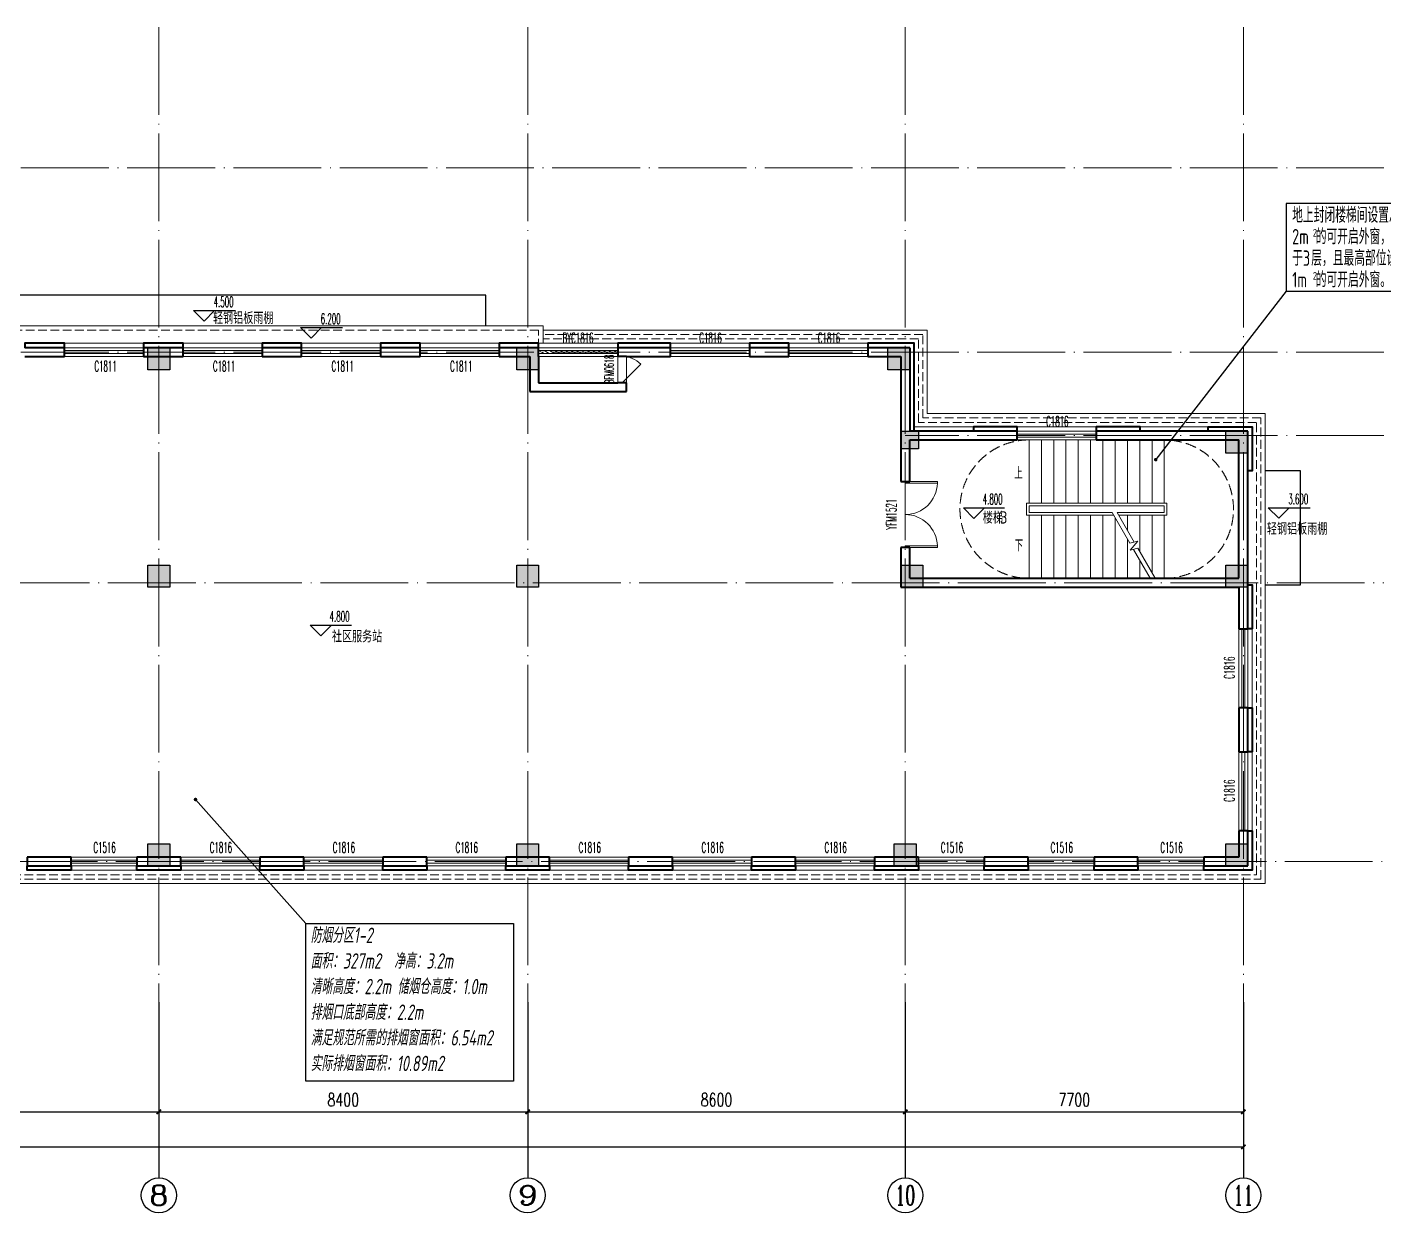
# Model space of a CAD drawing. Extents: x 1247970 to 1725648, y 860327 to 1277876.
# Drawn here: x 1337388 to 1368288, y 1052348 to 1079348 of the extents above; entities that cross this region are included whole.
import ezdxf
from ezdxf.enums import TextEntityAlignment as Align

# ---------------------------------------------------------------- set-up
doc = ezdxf.new("R2010")
doc.units = 0
doc.header["$LTSCALE"] = 1000
doc.header["$MEASUREMENT"] = 0
for name, pattern in [('__DASH', [0.35, 0.25, -0.1]), ('DASH', [0.35, 0.25, -0.1]), ('DOTE', [2.42, 2, -0.2, 0.02, -0.2])]:
    doc.linetypes.add(name, pattern=pattern)
doc.layers.get('0').update_dxf_attribs({"color": 254})
for name, color, linetype in [('AXIS', 254, 'Continuous'), ('AXIS_TEXT', 7, 'Continuous'), ('C-AXIS(轴号)', 254, 'Continuous'), ('C-AXIS-T(字)', 254, 'Continuous'), ('DIM_ELEV', 254, 'Continuous'), ('DIM_SYMB', 254, 'Continuous'), ('H-P-BZ', 3, 'Continuous'), ('H-排烟窗', 3, 'Continuous'), ('PUB_TEXT', 254, 'Continuous'), ('S-COLU-HATCH', 251, 'Continuous'), ('S-COLU-LINE1', 254, 'Continuous'), ('立面', 251, 'Continuous')]:
    doc.layers.add(name, color=color, linetype=linetype)
for name, color, linetype, lineweight in [('DOTE', 14, 'DOTE', 9), ('STAIR', 254, 'Continuous', 18), ('WALL', 254, 'Continuous', 40), ('WINDOW', 254, 'Continuous', 15), ('WINDOW_TEXT', 251, 'Continuous', 25), ('平面-看线', 251, 'Continuous', 15)]:
    doc.layers.add(name, color=color, linetype=linetype, lineweight=lineweight)
doc.styles.add('_TCH_AXIS', font='COMPLEX', dxfattribs={"bigfont": 'GBCBIG'})
doc.styles.add('_TCH_DIM', font='SIMPLEX.shx', dxfattribs={"width": 0.7, "bigfont": 'GBCBIG.shx'})
doc.styles.add('_TCH_DIM_T3', font='SIMPLEX.shx', dxfattribs={"width": 0.705882, "bigfont": 'GBCBIG.shx'})
doc.styles.add('_TCH_WINDOW', font='SIMPLEX.shx', dxfattribs={"width": 0.7, "height": 3.5, "bigfont": 'GBCBIG.shx'})
doc.styles.add('COMPLEX', font='COMPLEX')
doc.styles.add('HZTXT', font='tssdeng.shx', dxfattribs={"width": 0.7, "bigfont": 'hztxt.shx'})
doc.styles.get("Standard").update_dxf_attribs({"font": 'gbenor.shx', "bigfont": 'gbcbig.shx'})
doc.dimstyles.new('_TCH_ARCH&&100', dxfattribs={"dimtxt": 297.5, "dimasz": 100, "dimexe": 250, "dimexo": 300, "dimgap": 126.25, "dimtad": 1, "dimdec": 0, "dimzin": 0, "dimdsep": 46, "dimtxsty": '_TCH_DIM_T3', "dimblk": 'ARCHTICK', "dimcen": 0.09, "dimclrt": 256, "dimazin": 2, "dimtfac": 1, "dimtdec": 0, "dimtix": 1, "dimtmove": 2, "dimatfit": 3, "dimfxl": 0, "dimtolj": 1, "dimtzin": 0, "dimarcsym": 0})

# ---------------------------------------------------------------- blocks, each defined once
blk = doc.blocks.new('rewerwer')
at = {"layer": 'S-COLU-HATCH'}
h = blk.add_hatch(color=256, dxfattribs=at)
h.dxf.hatch_style = 1
h.paths.add_polyline_path([(1340138, 1149256), (1340638, 1149256), (1340638, 1148756), (1340138, 1148756)])
h = blk.add_hatch(color=256, dxfattribs=at)
h.dxf.hatch_style = 1
h.paths.add_polyline_path([(1348538, 1149256), (1349038, 1149256), (1349038, 1148756), (1348538, 1148756)])
h = blk.add_hatch(color=256, dxfattribs=at)
h.dxf.hatch_style = 1
h.paths.add_polyline_path([(1356988, 1149256), (1357488, 1149256), (1357488, 1148756), (1356988, 1148756)])
h = blk.add_hatch(color=256, dxfattribs=at)
h.dxf.hatch_style = 1
h.paths.add_polyline_path([(1357288, 1147356), (1357688, 1147356), (1357688, 1146956), (1357288, 1146956)])
h = blk.add_hatch(color=256, dxfattribs=at)
h.dxf.hatch_style = 1
h.paths.add_polyline_path([(1364688, 1147356), (1365188, 1147356), (1365188, 1146856), (1364688, 1146856)])
h = blk.add_hatch(color=256, dxfattribs=at)
h.dxf.hatch_style = 1
h.paths.add_polyline_path([(1340138, 1144306), (1340638, 1144306), (1340638, 1143806), (1340138, 1143806)])
h = blk.add_hatch(color=256, dxfattribs=at)
h.dxf.hatch_style = 1
h.paths.add_polyline_path([(1348538, 1144306), (1349038, 1144306), (1349038, 1143806), (1348538, 1143806)])
h = blk.add_hatch(color=256, dxfattribs=at)
h.dxf.hatch_style = 1
h.paths.add_polyline_path([(1357288, 1144306), (1357788, 1144306), (1357788, 1143806), (1357288, 1143806)])
h = blk.add_hatch(color=256, dxfattribs=at)
h.dxf.hatch_style = 1
h.paths.add_polyline_path([(1364688, 1144306), (1365188, 1144306), (1365188, 1143806), (1364688, 1143806)])
h = blk.add_hatch(color=256, dxfattribs=at)
h.dxf.hatch_style = 1
h.paths.add_polyline_path([(1340138, 1137956), (1340638, 1137956), (1340638, 1137456), (1340138, 1137456)])
h = blk.add_hatch(color=256, dxfattribs=at)
h.dxf.hatch_style = 1
h.paths.add_polyline_path([(1348538, 1137956), (1349038, 1137956), (1349038, 1137456), (1348538, 1137456)])
h = blk.add_hatch(color=256, dxfattribs=at)
h.dxf.hatch_style = 1
h.paths.add_polyline_path([(1357138, 1137956), (1357638, 1137956), (1357638, 1137456), (1357138, 1137456)])
h = blk.add_hatch(color=256, dxfattribs=at)
h.dxf.hatch_style = 1
h.paths.add_polyline_path([(1364688, 1137956), (1365188, 1137956), (1365188, 1137456), (1364688, 1137456)])
at = {"layer": 'S-COLU-LINE1'}
for points in [[(1340138, 1149256), (1340638, 1149256), (1340638, 1148756), (1340138, 1148756)], [(1348538, 1149256), (1349038, 1149256), (1349038, 1148756), (1348538, 1148756)], [(1356988, 1149256), (1357488, 1149256), (1357488, 1148756), (1356988, 1148756)], [(1357288, 1147356), (1357688, 1147356), (1357688, 1146956), (1357288, 1146956)], [(1364688, 1147356), (1365188, 1147356), (1365188, 1146856), (1364688, 1146856)], [(1340138, 1144306), (1340638, 1144306), (1340638, 1143806), (1340138, 1143806)], [(1348538, 1144306), (1349038, 1144306), (1349038, 1143806), (1348538, 1143806)], [(1357288, 1144306), (1357788, 1144306), (1357788, 1143806), (1357288, 1143806)], [(1364688, 1144306), (1365188, 1144306), (1365188, 1143806), (1364688, 1143806)], [(1340138, 1137956), (1340638, 1137956), (1340638, 1137456), (1340138, 1137456)], [(1348538, 1137956), (1349038, 1137956), (1349038, 1137456), (1348538, 1137456)], [(1357138, 1137956), (1357638, 1137956), (1357638, 1137456), (1357138, 1137456)], [(1364688, 1137956), (1365188, 1137956), (1365188, 1137456), (1364688, 1137456)]]:
    blk.add_lwpolyline(points, close=True, dxfattribs=at)
blk = doc.blocks.new('_ArchTick')
at = {"color": 0, "linetype": 'ByBlock', "const_width": 0.4}
blk.add_lwpolyline([(-0.5, -0.5), (0.5, 0.5)], dxfattribs=at)
blk = doc.blocks.new('*D91')
at = {"layer": 'AXIS', "color": 0, "lineweight": -2, "transparency": 16777216}
for p, q in [((1293188, 1056848), (1293188, 1053598)), ((1365088, 1056848), (1365088, 1053598)), ((1293188, 1053848), (1365088, 1053848))]:
    blk.add_line(p, q, dxfattribs=at)
at = {"layer": 'Defpoints', "color": 0, "transparency": 16777216}
for p in [(1293188, 1057148), (1365088, 1057148), (1365088, 1053848)]:
    blk.add_point(p, dxfattribs=at)
at = {"layer": 'AXIS', "color": 0, "lineweight": -2, "transparency": 16777216, "xscale": 100, "yscale": 100, "zscale": 100, "rotation": 180}
blk.add_blockref('_ArchTick', (1293188, 1053848), dxfattribs=at)
at = {"layer": 'AXIS', "color": 0, "lineweight": -2, "transparency": 16777216, "xscale": 100, "yscale": 100, "zscale": 100}
blk.add_blockref('_ArchTick', (1365088, 1053848), dxfattribs=at)
at = {"layer": 'AXIS', "transparency": 16777216, "insert": (1329138, 1054123), "char_height": 297.5, "attachment_point": 5, "style": '_TCH_DIM_T3'}
blk.add_mtext('\\A1;71900', dxfattribs=at)
blk = doc.blocks.new('*D100')
at = {"layer": 'AXIS', "color": 0, "lineweight": -2, "transparency": 16777216}
for p, q in [((1332588, 1056848), (1332588, 1054398)), ((1340388, 1056848), (1340388, 1054398)), ((1332588, 1054648), (1340388, 1054648))]:
    blk.add_line(p, q, dxfattribs=at)
at = {"layer": 'Defpoints', "color": 0, "transparency": 16777216}
for p in [(1332588, 1057148), (1340388, 1057148), (1340388, 1054648)]:
    blk.add_point(p, dxfattribs=at)
at = {"layer": 'AXIS', "color": 0, "lineweight": -2, "transparency": 16777216, "xscale": 100, "yscale": 100, "zscale": 100, "rotation": 180}
blk.add_blockref('_ArchTick', (1332588, 1054648), dxfattribs=at)
at = {"layer": 'AXIS', "color": 0, "lineweight": -2, "transparency": 16777216, "xscale": 100, "yscale": 100, "zscale": 100}
blk.add_blockref('_ArchTick', (1340388, 1054648), dxfattribs=at)
at = {"layer": 'AXIS', "transparency": 16777216, "insert": (1336488, 1054923), "char_height": 297.5, "attachment_point": 5, "style": '_TCH_DIM_T3'}
blk.add_mtext('\\A1;7800', dxfattribs=at)
blk = doc.blocks.new('*D101')
at = {"layer": 'AXIS', "color": 0, "lineweight": -2, "transparency": 16777216}
for p, q in [((1340388, 1056848), (1340388, 1054398)), ((1348788, 1056848), (1348788, 1054398)), ((1340388, 1054648), (1348788, 1054648))]:
    blk.add_line(p, q, dxfattribs=at)
at = {"layer": 'Defpoints', "color": 0, "transparency": 16777216}
for p in [(1340388, 1057148), (1348788, 1057148), (1348788, 1054648)]:
    blk.add_point(p, dxfattribs=at)
at = {"layer": 'AXIS', "color": 0, "lineweight": -2, "transparency": 16777216, "xscale": 100, "yscale": 100, "zscale": 100, "rotation": 180}
blk.add_blockref('_ArchTick', (1340388, 1054648), dxfattribs=at)
at = {"layer": 'AXIS', "color": 0, "lineweight": -2, "transparency": 16777216, "xscale": 100, "yscale": 100, "zscale": 100}
blk.add_blockref('_ArchTick', (1348788, 1054648), dxfattribs=at)
at = {"layer": 'AXIS', "transparency": 16777216, "insert": (1344588, 1054923), "char_height": 297.5, "attachment_point": 5, "style": '_TCH_DIM_T3'}
blk.add_mtext('\\A1;8400', dxfattribs=at)
blk = doc.blocks.new('*D102')
at = {"layer": 'AXIS', "color": 0, "lineweight": -2, "transparency": 16777216}
for p, q in [((1348788, 1056848), (1348788, 1054398)), ((1357388, 1056848), (1357388, 1054398)), ((1348788, 1054648), (1357388, 1054648))]:
    blk.add_line(p, q, dxfattribs=at)
at = {"layer": 'Defpoints', "color": 0, "transparency": 16777216}
for p in [(1348788, 1057148), (1357388, 1057148), (1357388, 1054648)]:
    blk.add_point(p, dxfattribs=at)
at = {"layer": 'AXIS', "color": 0, "lineweight": -2, "transparency": 16777216, "xscale": 100, "yscale": 100, "zscale": 100, "rotation": 180}
blk.add_blockref('_ArchTick', (1348788, 1054648), dxfattribs=at)
at = {"layer": 'AXIS', "color": 0, "lineweight": -2, "transparency": 16777216, "xscale": 100, "yscale": 100, "zscale": 100}
blk.add_blockref('_ArchTick', (1357388, 1054648), dxfattribs=at)
at = {"layer": 'AXIS', "transparency": 16777216, "insert": (1353088, 1054923), "char_height": 297.5, "attachment_point": 5, "style": '_TCH_DIM_T3'}
blk.add_mtext('\\A1;8600', dxfattribs=at)
blk = doc.blocks.new('*D103')
at = {"layer": 'AXIS', "color": 0, "lineweight": -2, "transparency": 16777216}
for p, q in [((1357388, 1056848), (1357388, 1054398)), ((1365088, 1056848), (1365088, 1054398)), ((1357388, 1054648), (1365088, 1054648))]:
    blk.add_line(p, q, dxfattribs=at)
at = {"layer": 'Defpoints', "color": 0, "transparency": 16777216}
for p in [(1357388, 1057148), (1365088, 1057148), (1365088, 1054648)]:
    blk.add_point(p, dxfattribs=at)
at = {"layer": 'AXIS', "color": 0, "lineweight": -2, "transparency": 16777216, "xscale": 100, "yscale": 100, "zscale": 100, "rotation": 180}
blk.add_blockref('_ArchTick', (1357388, 1054648), dxfattribs=at)
at = {"layer": 'AXIS', "color": 0, "lineweight": -2, "transparency": 16777216, "xscale": 100, "yscale": 100, "zscale": 100}
blk.add_blockref('_ArchTick', (1365088, 1054648), dxfattribs=at)
at = {"layer": 'AXIS', "transparency": 16777216, "insert": (1361238, 1054923), "char_height": 297.5, "attachment_point": 5, "style": '_TCH_DIM_T3'}
blk.add_mtext('\\A1;7700', dxfattribs=at)
blk = doc.blocks.new('*D116')
at = {"layer": 'AXIS', "color": 0, "lineweight": -2, "transparency": 16777216}
for p, q in [((1293188, 1079648), (1293188, 1082898)), ((1365088, 1079648), (1365088, 1082898)), ((1293188, 1082648), (1365088, 1082648))]:
    blk.add_line(p, q, dxfattribs=at)
at = {"layer": 'Defpoints', "color": 0, "transparency": 16777216}
for p in [(1365088, 1082648), (1293188, 1079348), (1365088, 1079348)]:
    blk.add_point(p, dxfattribs=at)
at = {"layer": 'AXIS', "color": 0, "lineweight": -2, "transparency": 16777216, "xscale": 100, "yscale": 100, "zscale": 100, "rotation": 180}
blk.add_blockref('_ArchTick', (1293188, 1082648), dxfattribs=at)
at = {"layer": 'AXIS', "color": 0, "lineweight": -2, "transparency": 16777216, "xscale": 100, "yscale": 100, "zscale": 100}
blk.add_blockref('_ArchTick', (1365088, 1082648), dxfattribs=at)
at = {"layer": 'AXIS', "transparency": 16777216, "insert": (1329138, 1082923), "char_height": 297.5, "attachment_point": 5, "style": '_TCH_DIM_T3'}
blk.add_mtext('\\A1;71900', dxfattribs=at)
blk = doc.blocks.new('$DorLib2D$00000114')
at = {"color": 0}
blk.add_line((0.5, 0), (-0.207, 0.707), dxfattribs=at)
blk.add_arc((0.5, 0), 1, 135, 180, dxfattribs=at)
blk = doc.blocks.new('$WINLIB2D$00000001')
at = {"color": 0}
for points in [[(-0.5, 0.5), (-0.5, -0.5)], [(-0.5, 0.5), (0.5, 0.5)], [(0.5, -0.5), (0.5, 0.5)], [(0.5, 0.167), (-0.5, 0.167)], [(0.5, -0.167), (-0.5, -0.167)], [(-0.5, -0.5), (0.5, -0.5)]]:
    blk.add_lwpolyline(points, dxfattribs=at)
blk = doc.blocks.new('$DorLib2D$00000002')
for p, q in [((-0.5, 0), (-0.5, 0.4875)), ((-0.475, 0.4875), (-0.5, 0.4875)), ((-0.475, 0), (-0.475, 0.4875)), ((0.475, 0), (0.475, 0.4875)), ((0.475, 0.4875), (0.5, 0.4875)), ((0.5, 0), (0.5, 0.4875)), ((-0.5, 0), (-0.475, 0)), ((0.5, 0), (0.475, 0))]:
    blk.add_line(p, q)
at = {"lineweight": 13}
for centre, start, end in [((-0.4875, 0), 0, 88.53072), ((0.4875, 0), 91.46928, 180)]:
    blk.add_arc(centre, 0.4875, start, end, dxfattribs=at)
blk = doc.blocks.new('$WINLIB2D$00000039')
at = {"color": 0}
for points in [[(-0.5, 0.5), (-0.5, -0.5)], [(0.5, 0.5), (-0.5, 0.5)], [(0.5, -0.5), (0.5, 0.5)], [(-0.5, 0.167), (0.5, 0.167)], [(-0.452, -0.167), (-0.5, 0.084)], [(-0.384, -0.167), (-0.448, 0.167)], [(-0.316, -0.167), (-0.38, 0.167)], [(-0.248, -0.167), (-0.312, 0.167)], [(-0.18, -0.167), (-0.244, 0.167)], [(-0.112, -0.167), (-0.176, 0.167)], [(-0.044, -0.167), (-0.108, 0.167)], [(0.024, -0.167), (-0.04, 0.167)], [(0.092, -0.167), (0.028, 0.167)], [(0.16, -0.167), (0.096, 0.167)], [(0.228, -0.167), (0.164, 0.167)], [(0.296, -0.167), (0.232, 0.167)], [(0.364, -0.167), (0.3, 0.167)], [(0.432, -0.167), (0.368, 0.167)], [(0.5, -0.167), (0.436, 0.167)], [(-0.5, -0.167), (0.5, -0.167)], [(0.5, -0.5), (-0.5, -0.5)]]:
    blk.add_lwpolyline(points, dxfattribs=at)
blk = doc.blocks.new('_AXISO')
blk.add_circle((0, 0), 0.5)
at = {"layer": 'AXIS_TEXT', "style": 'COMPLEX', "width": 1.041667}
blk.add_attdef('A', text='', height=0.56, dxfattribs=at).set_placement((-0.25, -0.28), (0.25, -0.28), align=Align.FIT)

msp = doc.modelspace()

# ---------------------------------------------------------------- linework, layer by layer
at = {"layer": 'C-AXIS(轴号)'}
for p, q in [((1340387.7, 1057147.8), (1340387.7, 1053147.8)), ((1348787.7, 1057147.8), (1348787.7, 1053147.8)), ((1357387.7, 1057147.8), (1357387.7, 1053147.8)), ((1365087.7, 1057147.8), (1365087.7, 1053147.8))]:
    msp.add_line(p, q, dxfattribs=at)
at = {"layer": 'DIM_ELEV'}
for p, q in [((1341416.5, 1072653.8), (1341176.5, 1072893.8)), ((1341176.5, 1072893.8), (1342130.7, 1072893.8)), ((1341416.5, 1072653.8), (1341656.5, 1072893.8)), ((1343854.5, 1072265.4), (1343614.5, 1072505.4)), ((1343614.5, 1072505.4), (1344568.7, 1072505.4)), ((1343854.5, 1072265.4), (1344094.5, 1072505.4)), ((1358950.7, 1068160.6), (1358710.7, 1068400.6)), ((1358710.7, 1068400.6), (1359646, 1068400.6)), ((1358950.7, 1068160.6), (1359190.7, 1068400.6)), ((1365892.4, 1068164), (1365652.4, 1068404)), ((1365652.4, 1068404), (1366606.6, 1068404)), ((1365892.4, 1068164), (1366132.4, 1068404)), ((1344077.1, 1065490), (1343837.1, 1065730)), ((1343837.1, 1065730), (1344772.4, 1065730)), ((1344077.1, 1065490), (1344317.1, 1065730))]:
    msp.add_line(p, q, dxfattribs=at)
at = {"layer": 'DIM_SYMB'}
for points in [[(1360067.7, 1069197.8, 0, 0, 0), (1364137.7, 1069197.8, 0, 0, 0), (1364137.7, 1067547.8, 0, 0, 0), (1362967.7, 1067547.8, 64, 0, 0), (1362727.7, 1067547.8, 0, 0, 0)], [(1360067.7, 1067547.8, 0, 0, 0), (1362207.7, 1067547.8, 64, 0, 0), (1362447.7, 1067547.8, 0, 0, 0)]]:
    msp.add_lwpolyline(points, format="xyseb", dxfattribs=at)
at = {"layer": 'DOTE'}
for p, q in [((1340387.7, 1079347.8), (1340387.7, 1057147.8)), ((1348787.7, 1079347.8), (1348787.7, 1057147.8)), ((1357387.7, 1079347.8), (1357387.7, 1057147.8)), ((1365087.7, 1079347.8), (1365087.7, 1057147.8)), ((1368287.7, 1076147.8), (1291011.4, 1076147.8)), ((1368287.7, 1071947.8), (1327187.7, 1071947.8)), ((1368287.7, 1070047.8), (1357387.7, 1070047.8)), ((1310187.7, 1066697.8), (1368287.7, 1066697.8)), ((1291011.4, 1060347.8), (1368287.7, 1060347.8))]:
    msp.add_line(p, q, dxfattribs=at)
at = {"layer": 'H-P-BZ', "lineweight": -2}
msp.add_lwpolyline([(1366059.3, 1073332.7), (1370059.3, 1073332.7), (1370059.3, 1075332.7), (1366059.3, 1075332.7)], close=True, dxfattribs=at)
at = {"layer": 'H-P-BZ'}
msp.add_lwpolyline([(1366059.3, 1073332.7), (1363091.7, 1069499.2)], dxfattribs=at)
at = {"layer": 'H-P-BZ', "const_width": 40}
msp.add_lwpolyline([(1363104, 1069515, 1), (1363079.5, 1069483.4, 1)], format="xyb", close=True, dxfattribs=at)
at = {"layer": 'H-排烟窗', "const_width": 40}
msp.add_lwpolyline([(1341236.2, 1061745.8, 1), (1341209.6, 1061775.7, 1)], format="xyb", close=True, dxfattribs=at)
at = {"layer": 'H-排烟窗'}
msp.add_lwpolyline([(1343732, 1058933.5), (1341222.9, 1061760.7)], dxfattribs=at)
msp.add_lwpolyline([(1343732, 1058933.5), (1348463.3, 1058933.5), (1348463.3, 1055349.1), (1343732, 1055349.1)], close=True, dxfattribs=at)
at = {"layer": 'STAIR'}
for p, q in [((1360207.7, 1069947.8), (1363287.7, 1069947.8)), ((1360207.7, 1069947.8), (1360207.7, 1068507.8)), ((1360487.7, 1069947.8), (1360487.7, 1068507.8)), ((1360767.7, 1069947.8), (1360767.7, 1068507.8)), ((1361047.7, 1069947.8), (1361047.7, 1068507.8)), ((1361327.7, 1069947.8), (1361327.7, 1068507.8)), ((1361607.7, 1069947.8), (1361607.7, 1068507.8)), ((1361887.7, 1069947.8), (1361887.7, 1068507.8)), ((1362167.7, 1069947.8), (1362167.7, 1068507.8)), ((1362447.7, 1069947.8), (1362447.7, 1068507.8)), ((1362727.7, 1069947.8), (1362727.7, 1068507.8)), ((1363007.7, 1069947.8), (1363007.7, 1068507.8)), ((1363287.7, 1069947.8), (1363287.7, 1068507.8)), ((1364987.7, 1069947.8), (1363287.7, 1069947.8)), ((1363287.7, 1069947.8), (1363287.7, 1068507.8)), ((1364987.7, 1066797.8), (1364987.7, 1069947.8)), ((1360147.7, 1068237.8), (1360147.7, 1068507.8)), ((1360147.7, 1068507.8), (1363347.7, 1068507.8)), ((1362131.6, 1068237.8), (1360147.7, 1068237.8)), ((1360207.7, 1068447.8), (1363287.7, 1068447.8)), ((1360207.7, 1068297.8), (1360207.7, 1068447.8)), ((1360207.7, 1068447.8), (1363287.7, 1068447.8)), ((1360207.7, 1068447.8), (1360207.7, 1068297.8)), ((1362096.9, 1068297.8), (1360207.7, 1068297.8)), ((1362096.9, 1068297.8), (1360207.7, 1068297.8)), ((1360207.7, 1066797.8), (1360207.7, 1068237.8)), ((1360487.7, 1066797.8), (1360487.7, 1068237.8)), ((1360767.7, 1066797.8), (1360767.7, 1068237.8)), ((1361047.7, 1066797.8), (1361047.7, 1068237.8)), ((1361327.7, 1066797.8), (1361327.7, 1068237.8)), ((1361607.7, 1066797.8), (1361607.7, 1068237.8)), ((1361887.7, 1066797.8), (1361887.7, 1068237.8)), ((1362502.8, 1067594.9), (1362096.9, 1068297.8)), ((1363287.7, 1068297.8), (1362212.4, 1068297.8)), ((1362602.8, 1067621.7), (1362212.4, 1068297.8)), ((1363287.7, 1068297.8), (1362212.4, 1068297.8)), ((1363347.7, 1068237.8), (1362247.1, 1068237.8)), ((1362447.7, 1067890.3), (1362447.7, 1068237.8)), ((1362727.7, 1067405.3), (1362727.7, 1068237.8)), ((1363007.7, 1066920.3), (1363007.7, 1068237.8)), ((1363287.7, 1068447.8), (1363287.7, 1068297.8)), ((1363287.7, 1068447.8), (1363287.7, 1068297.8)), ((1363287.7, 1066797.8), (1363287.7, 1068237.8)), ((1363287.7, 1068237.8), (1363287.7, 1066797.8)), ((1363347.7, 1068507.8), (1363347.7, 1068237.8)), ((1362167.7, 1066797.8), (1362167.7, 1068175.2)), ((1362447.7, 1066797.8), (1362447.7, 1067690.3)), ((1362683.2, 1067643.2), (1362502.8, 1067594.9)), ((1362510.3, 1067437.2), (1362683.2, 1067643.2)), ((1362682.6, 1067483.4), (1362510.3, 1067437.2)), ((1362963, 1066797.8), (1362582.6, 1067456.6)), ((1363078.4, 1066797.8), (1362682.6, 1067483.4)), ((1362727.7, 1066797.8), (1362727.7, 1067205.3)), ((1362963, 1066797.8), (1360207.7, 1066797.8)), ((1363287.7, 1066797.8), (1363078.4, 1066797.8)), ((1363287.7, 1066797.8), (1364987.7, 1066797.8))]:
    msp.add_line(p, q, dxfattribs=at)
at = {"layer": 'STAIR', "color": 8, "linetype": '__DASH'}
for centre, start, end in [((1360207.7, 1068372.8), 90, 270), ((1363287.7, 1068372.8), 270, 90)]:
    msp.add_arc(centre, 1575, start, end, dxfattribs=at)
at = {"layer": 'WALL'}
for p, q in [((1338237.7, 1072047.8), (1337337.7, 1072047.8)), ((1338237.7, 1071847.8), (1338237.7, 1072047.8)), ((1340937.7, 1072047.8), (1340037.7, 1072047.8)), ((1340037.7, 1072047.8), (1340037.7, 1071847.8)), ((1340937.7, 1071847.8), (1340937.7, 1072047.8)), ((1343637.7, 1072047.8), (1342737.7, 1072047.8)), ((1342737.7, 1072047.8), (1342737.7, 1071847.8)), ((1343637.7, 1071847.8), (1343637.7, 1072047.8)), ((1346337.7, 1072047.8), (1345437.7, 1072047.8)), ((1345437.7, 1072047.8), (1345437.7, 1071847.8)), ((1346337.7, 1071847.8), (1346337.7, 1072047.8)), ((1348937.7, 1072047.8), (1348137.7, 1072047.8)), ((1348137.7, 1072047.8), (1348137.7, 1071847.8)), ((1349037.7, 1072047.8), (1348937.7, 1072047.8)), ((1349037.7, 1071847.8), (1349037.7, 1072047.8)), ((1350937.7, 1072047.8), (1350837.7, 1072047.8)), ((1350837.7, 1072047.8), (1350837.7, 1071847.8)), ((1352037.7, 1072047.8), (1350937.7, 1072047.8)), ((1352037.7, 1071847.8), (1352037.7, 1072047.8)), ((1354737.7, 1072047.8), (1353837.7, 1072047.8)), ((1353837.7, 1072047.8), (1353837.7, 1071847.8)), ((1354737.7, 1071847.8), (1354737.7, 1072047.8)), ((1357487.7, 1072047.8), (1356537.7, 1072047.8)), ((1356537.7, 1072047.8), (1356537.7, 1071847.8)), ((1357487.7, 1072047.8), (1357487.7, 1070147.8)), ((1337337.7, 1071847.8), (1338237.7, 1071847.8)), ((1340037.7, 1071847.8), (1340937.7, 1071847.8)), ((1342737.7, 1071847.8), (1343637.7, 1071847.8)), ((1345437.7, 1071847.8), (1346337.7, 1071847.8)), ((1348137.7, 1071847.8), (1348837.7, 1071847.8)), ((1348837.7, 1071847.8), (1348837.7, 1071047.8)), ((1349037.7, 1071847.8), (1349037.7, 1071247.8)), ((1351037.7, 1071847.8), (1350837.7, 1071847.8)), ((1351037.7, 1071847.8), (1352037.7, 1071847.8)), ((1353837.7, 1071847.8), (1354737.7, 1071847.8)), ((1356537.7, 1071847.8), (1357287.7, 1071847.8)), ((1357287.7, 1071847.8), (1357287.7, 1070047.8)), ((1348837.7, 1071047.8), (1351037.7, 1071047.8)), ((1349037.7, 1071247.8), (1350837.7, 1071247.8)), ((1351037.7, 1071247.8), (1350837.7, 1071247.8)), ((1351037.7, 1071047.8), (1351037.7, 1071247.8)), ((1359937.7, 1070147.8), (1357487.7, 1070147.8)), ((1359937.7, 1069947.8), (1359937.7, 1070147.8)), ((1365187.7, 1070147.8), (1361737.7, 1070147.8)), ((1361737.7, 1070147.8), (1361737.7, 1069947.8)), ((1365187.7, 1066697.8), (1365187.7, 1070147.8)), ((1357287.7, 1070047.8), (1357287.7, 1068997.8)), ((1357487.7, 1069947.8), (1359937.7, 1069947.8)), ((1357487.7, 1068997.8), (1357487.7, 1069947.8)), ((1361737.7, 1069947.8), (1364987.7, 1069947.8)), ((1364987.7, 1066797.8), (1364987.7, 1069947.8)), ((1357287.7, 1068997.8), (1357487.7, 1068997.8)), ((1357487.7, 1067497.8), (1357287.7, 1067497.8)), ((1357287.7, 1067497.8), (1357287.7, 1066597.8)), ((1357487.7, 1066797.8), (1357487.7, 1067497.8)), ((1357487.7, 1066797.8), (1364987.7, 1066797.8)), ((1365187.7, 1065647.8), (1365187.7, 1066697.8)), ((1357287.7, 1066597.8), (1364987.7, 1066597.8)), ((1364987.7, 1066597.8), (1364987.7, 1065647.8)), ((1364987.7, 1065647.8), (1365187.7, 1065647.8)), ((1365187.7, 1063847.8), (1364987.7, 1063847.8)), ((1364987.7, 1063847.8), (1364987.7, 1062847.8)), ((1365187.7, 1062847.8), (1365187.7, 1063847.8)), ((1364987.7, 1062847.8), (1365187.7, 1062847.8)), ((1365187.7, 1061047.8), (1364987.7, 1061047.8)), ((1364987.7, 1061047.8), (1364987.7, 1060447.8)), ((1365187.7, 1060247.8), (1365187.7, 1061047.8)), ((1338387.7, 1060447.8), (1337387.7, 1060447.8)), ((1337387.7, 1060447.8), (1337387.7, 1060247.8)), ((1337387.7, 1060247.8), (1338387.7, 1060247.8)), ((1338387.7, 1060247.8), (1338387.7, 1060447.8)), ((1340887.7, 1060447.8), (1339887.7, 1060447.8)), ((1339887.7, 1060447.8), (1339887.7, 1060247.8)), ((1339887.7, 1060247.8), (1340887.7, 1060247.8)), ((1340887.7, 1060247.8), (1340887.7, 1060447.8)), ((1343687.7, 1060447.8), (1342687.7, 1060447.8)), ((1342687.7, 1060447.8), (1342687.7, 1060247.8)), ((1342687.7, 1060247.8), (1343687.7, 1060247.8)), ((1343687.7, 1060247.8), (1343687.7, 1060447.8)), ((1346487.7, 1060447.8), (1345487.7, 1060447.8)), ((1345487.7, 1060447.8), (1345487.7, 1060247.8)), ((1345487.7, 1060247.8), (1346487.7, 1060247.8)), ((1346487.7, 1060247.8), (1346487.7, 1060447.8)), ((1349287.7, 1060447.8), (1348287.7, 1060447.8)), ((1348287.7, 1060447.8), (1348287.7, 1060247.8)), ((1348287.7, 1060247.8), (1349287.7, 1060247.8)), ((1349287.7, 1060247.8), (1349287.7, 1060447.8)), ((1352087.7, 1060447.8), (1351087.7, 1060447.8)), ((1351087.7, 1060447.8), (1351087.7, 1060247.8)), ((1351087.7, 1060247.8), (1352087.7, 1060247.8)), ((1352087.7, 1060247.8), (1352087.7, 1060447.8)), ((1354887.7, 1060447.8), (1353887.7, 1060447.8)), ((1353887.7, 1060447.8), (1353887.7, 1060247.8)), ((1353887.7, 1060247.8), (1354887.7, 1060247.8)), ((1354887.7, 1060247.8), (1354887.7, 1060447.8)), ((1357687.7, 1060447.8), (1356687.7, 1060447.8)), ((1356687.7, 1060447.8), (1356687.7, 1060247.8)), ((1356687.7, 1060247.8), (1357687.7, 1060247.8)), ((1357687.7, 1060247.8), (1357687.7, 1060447.8)), ((1360187.7, 1060447.8), (1359187.7, 1060447.8)), ((1359187.7, 1060447.8), (1359187.7, 1060247.8)), ((1359187.7, 1060247.8), (1360187.7, 1060247.8)), ((1360187.7, 1060247.8), (1360187.7, 1060447.8)), ((1362687.7, 1060447.8), (1361687.7, 1060447.8)), ((1361687.7, 1060447.8), (1361687.7, 1060247.8)), ((1361687.7, 1060247.8), (1362687.7, 1060247.8)), ((1362687.7, 1060247.8), (1362687.7, 1060447.8)), ((1364987.7, 1060447.8), (1364187.7, 1060447.8)), ((1364187.7, 1060447.8), (1364187.7, 1060247.8)), ((1364187.7, 1060247.8), (1365187.7, 1060247.8))]:
    msp.add_line(p, q, dxfattribs=at)
for points in [[(1338237.7, 1072047.8), (1338237.7, 1072147.8), (1337337.7, 1072147.8), (1337337.7, 1072047.8)], [(1340937.7, 1072047.8), (1340937.7, 1072147.8), (1340037.7, 1072147.8), (1340037.7, 1072047.8)], [(1343637.7, 1072047.8), (1343637.7, 1072147.8), (1342737.7, 1072147.8), (1342737.7, 1072047.8)], [(1346337.7, 1072047.8), (1346337.7, 1072147.8), (1345437.7, 1072147.8), (1345437.7, 1072047.8)], [(1349037.7, 1072047.8), (1349037.7, 1072147.8), (1348137.7, 1072147.8), (1348137.7, 1072047.8)], [(1352037.7, 1072047.8), (1352037.7, 1072147.8), (1350837.7, 1072147.8), (1350837.7, 1072047.8)], [(1354737.7, 1072047.8), (1354737.7, 1072147.8), (1353837.7, 1072147.8), (1353837.7, 1072047.8)], [(1357587.7, 1070147.8), (1357587.7, 1072147.8), (1356537.7, 1072147.8), (1356537.7, 1072047.8)], [(1359937.7, 1070147.8), (1359937.7, 1070247.8), (1358937.7, 1070247.8), (1358937.7, 1070147.8)], [(1362737.7, 1070147.8), (1362737.7, 1070247.8), (1361737.7, 1070247.8), (1361737.7, 1070147.8)], [(1364287.7, 1070147.8), (1364287.7, 1070247.8), (1365287.7, 1070247.8), (1365287.7, 1069247.8), (1365187.7, 1069247.8)], [(1365187.7, 1066647.8), (1365287.7, 1066647.8), (1365287.7, 1065647.8), (1365187.7, 1065647.8)], [(1365187.7, 1063847.8), (1365287.7, 1063847.8), (1365287.7, 1062847.8), (1365187.7, 1062847.8)], [(1365187.7, 1061047.8), (1365287.7, 1061047.8), (1365287.7, 1060147.8), (1364187.7, 1060147.8), (1364187.7, 1060247.8)], [(1338387.7, 1060247.8), (1338387.7, 1060147.8), (1337387.7, 1060147.8), (1337387.7, 1060247.8)], [(1340887.7, 1060247.8), (1340887.7, 1060147.8), (1339887.7, 1060147.8), (1339887.7, 1060247.8)], [(1343687.7, 1060247.8), (1343687.7, 1060147.8), (1342687.7, 1060147.8), (1342687.7, 1060247.8)], [(1346487.7, 1060247.8), (1346487.7, 1060147.8), (1345487.7, 1060147.8), (1345487.7, 1060247.8)], [(1349287.7, 1060247.8), (1349287.7, 1060147.8), (1348287.7, 1060147.8), (1348287.7, 1060247.8)], [(1352087.7, 1060247.8), (1352087.7, 1060147.8), (1351087.7, 1060147.8), (1351087.7, 1060247.8)], [(1354887.7, 1060247.8), (1354887.7, 1060147.8), (1353887.7, 1060147.8), (1353887.7, 1060247.8)], [(1357687.7, 1060247.8), (1357687.7, 1060147.8), (1356687.7, 1060147.8), (1356687.7, 1060247.8)], [(1360187.7, 1060247.8), (1360187.7, 1060147.8), (1359187.7, 1060147.8), (1359187.7, 1060247.8)], [(1362687.7, 1060247.8), (1362687.7, 1060147.8), (1361687.7, 1060147.8), (1361687.7, 1060247.8)]]:
    msp.add_lwpolyline(points, dxfattribs=at)
at = {"layer": 'WINDOW'}
for p, q in [((1350837.7, 1071247.8), (1350837.7, 1071847.8)), ((1351037.7, 1071247.8), (1351037.7, 1071847.8))]:
    msp.add_line(p, q, dxfattribs=at)
at = {"layer": '平面-看线'}
for points in [[(1349137.7, 1072147.8), (1349137.7, 1072547.8), (1334537.8, 1072547.8), (1334537.7, 1072147.8)], [(1293087.7, 1060247.8), (1293087.7, 1059847.8), (1365587.7, 1059847.8), (1365587.7, 1070547.8), (1357887.7, 1070547.8), (1357887.7, 1072447.8), (1349137.7, 1072447.8)], [(1338237.7, 1072147.8), (1340037.7, 1072147.8)], [(1340937.7, 1072147.8), (1342737.7, 1072147.8)], [(1343637.7, 1072147.8), (1345437.7, 1072147.8)], [(1346337.7, 1072147.8), (1348137.7, 1072147.8)], [(1349037.7, 1072147.8), (1350837.7, 1072147.8)], [(1352037.7, 1072147.8), (1353837.7, 1072147.8)], [(1354737.7, 1072147.8), (1356537.7, 1072147.8)], [(1358937.7, 1070247.8), (1357587.7, 1070247.8)], [(1359937.7, 1070247.8), (1361737.7, 1070247.8)], [(1362737.7, 1070247.8), (1364287.7, 1070247.8)], [(1365287.7, 1065647.8), (1365287.7, 1063847.8)], [(1365287.7, 1062847.8), (1365287.7, 1061047.8)], [(1338387.7, 1060147.8), (1339887.7, 1060147.8)], [(1340887.7, 1060147.8), (1342687.7, 1060147.8)], [(1343687.7, 1060147.8), (1345487.7, 1060147.8)], [(1346487.7, 1060147.8), (1348287.7, 1060147.8)], [(1349287.7, 1060147.8), (1351087.7, 1060147.8)], [(1352087.7, 1060147.8), (1353887.7, 1060147.8)], [(1354887.7, 1060147.8), (1356687.7, 1060147.8)], [(1357687.7, 1060147.8), (1359187.7, 1060147.8)], [(1360187.7, 1060147.8), (1361687.7, 1060147.8)], [(1362687.7, 1060147.8), (1364187.7, 1060147.8)]]:
    msp.add_lwpolyline(points, dxfattribs=at)
at = {"layer": '平面-看线', "linetype": 'DASH', "ltscale": 0.8}
for points in [[(1293087.7, 1059947.8), (1365487.7, 1059947.8), (1365487.7, 1070447.8), (1357787.7, 1070447.8), (1357787.7, 1072347.8), (1349137.7, 1072347.8)], [(1293087.7, 1060047.8), (1365387.7, 1060047.8), (1365387.7, 1070347.8), (1357687.7, 1070347.8), (1357687.7, 1072247.8), (1349137.7, 1072247.8)], [(1349037.7, 1072047.8), (1349037.7, 1072447.8), (1334637.8, 1072447.8), (1334637.7, 1072047.8)]]:
    msp.add_lwpolyline(points, dxfattribs=at)
at = {"layer": '立面'}
for points in [[(1347837.7, 1072547.8), (1347837.7, 1073247.8), (1335837.8, 1073248.3), (1335837.8, 1072547.8)], [(1365587.7, 1066647.8), (1366387.7, 1066647.8), (1366387.7, 1069247.8), (1365587.7, 1069247.8)]]:
    msp.add_lwpolyline(points, dxfattribs=at)

# ---------------------------------------------------------------- block references
at = {"layer": 'C-AXIS(轴号)'}
ref = msp.add_blockref('_AXISO', (1340387.7, 1052747.8), dxfattribs=dict(at, xscale=800, yscale=800, zscale=800))
ref.add_attrib('A', '8', dxfattribs={"layer": 'C-AXIS-T(字)', "height": 452.5, "style": '_TCH_AXIS', "width": 1.5}).set_placement((1340161.4, 1052521.5), (1340614, 1052521.5), align=Align.FIT)
ref = msp.add_blockref('_AXISO', (1348787.7, 1052747.8), dxfattribs=dict(at, xscale=800, yscale=800, zscale=800))
ref.add_attrib('A', '9', dxfattribs={"layer": 'C-AXIS-T(字)', "height": 452.5, "style": '_TCH_AXIS', "width": 1.5}).set_placement((1348561.4, 1052521.5), (1349014, 1052521.5), align=Align.FIT)
ref = msp.add_blockref('_AXISO', (1357387.7, 1052747.8), dxfattribs=dict(at, xscale=800, yscale=800, zscale=800))
ref.add_attrib('A', '10', dxfattribs={"layer": 'C-AXIS-T(字)', "height": 452.55, "style": '_TCH_AXIS', "width": 0.724138}).set_placement((1357161.4, 1052521.5), (1357614, 1052521.5), align=Align.FIT)
ref = msp.add_blockref('_AXISO', (1365087.7, 1052747.8), dxfattribs=dict(at, xscale=800, yscale=800, zscale=800))
ref.add_attrib('A', '11', dxfattribs={"layer": 'C-AXIS-T(字)', "height": 452.55, "style": '_TCH_AXIS', "width": 0.875}).set_placement((1364861.4, 1052521.5), (1365314, 1052521.5), align=Align.FIT)
at = {"layer": 'S-COLU-LINE1'}
msp.add_blockref('rewerwer', (0, -77208.4), dxfattribs=at)
at = {"layer": 'WINDOW'}
ref = msp.add_blockref('$WINLIB2D$00000039', (1349937.7, 1071947.8), dxfattribs=dict(at, xscale=-1800, yscale=-200, zscale=-1800))
ref.add_attrib('A', 'BYC1816', (1349582.1, 1072148.8), dxfattribs={"layer": 'WINDOW_TEXT', "height": 238, "style": '_TCH_WINDOW', "width": 0.494118})
ref = msp.add_blockref('$WINLIB2D$00000001', (1352937.7, 1071947.8), dxfattribs=dict(at, xscale=1800, yscale=-200, zscale=1800, rotation=2.068250112030151e-12))
ref.add_attrib('A', 'C1816', (1352696.9, 1072148.8), dxfattribs={"layer": 'WINDOW_TEXT', "height": 238, "style": '_TCH_WINDOW', "width": 0.494118})
ref = msp.add_blockref('$WINLIB2D$00000001', (1355637.7, 1071947.8), dxfattribs=dict(at, xscale=1800, yscale=-200, zscale=1800, rotation=2.068250112030151e-12))
ref.add_attrib('A', 'C1816', (1355396.9, 1072148.8), dxfattribs={"layer": 'WINDOW_TEXT', "height": 238, "style": '_TCH_WINDOW', "width": 0.494118})
ref = msp.add_blockref('$WINLIB2D$00000001', (1339137.7, 1071947.8), dxfattribs=dict(at, xscale=1800, yscale=200, zscale=1800, rotation=1.87890327085041e-12))
ref.add_attrib('A', 'C1811', (1338919.3, 1071508.8), dxfattribs={"layer": 'WINDOW_TEXT', "height": 238, "style": '_TCH_WINDOW', "width": 0.494118})
ref = msp.add_blockref('$WINLIB2D$00000001', (1341837.7, 1071947.8), dxfattribs=dict(at, xscale=1800, yscale=200, zscale=1800, rotation=1.87890327085041e-12))
ref.add_attrib('A', 'C1811', (1341619.3, 1071508.8), dxfattribs={"layer": 'WINDOW_TEXT', "height": 238, "style": '_TCH_WINDOW', "width": 0.494118})
ref = msp.add_blockref('$WINLIB2D$00000001', (1344537.7, 1071947.8), dxfattribs=dict(at, xscale=1800, yscale=200, zscale=1800, rotation=1.87890327085041e-12))
ref.add_attrib('A', 'C1811', (1344319.3, 1071508.8), dxfattribs={"layer": 'WINDOW_TEXT', "height": 238, "style": '_TCH_WINDOW', "width": 0.494118})
ref = msp.add_blockref('$WINLIB2D$00000001', (1347237.7, 1071947.8), dxfattribs=dict(at, xscale=1800, yscale=200, zscale=1800, rotation=1.87890327085041e-12))
ref.add_attrib('A', 'C1811', (1347019.3, 1071508.8), dxfattribs={"layer": 'WINDOW_TEXT', "height": 238, "style": '_TCH_WINDOW', "width": 0.494118})
ref = msp.add_blockref('$DorLib2D$00000114', (1350937.7, 1071547.8), dxfattribs=dict(at, xscale=-600, yscale=-600, zscale=-600, rotation=90.00000000016675))
ref.add_attrib('A', 'BFM0618', (1350749.3, 1071221.9), dxfattribs={"layer": 'WINDOW_TEXT', "height": 208.25, "rotation": 90, "style": '_TCH_WINDOW', "width": 0.494118})
ref = msp.add_blockref('$WINLIB2D$00000001', (1360837.7, 1070047.8), dxfattribs=dict(at, xscale=-1800, yscale=-200, zscale=-1800, rotation=359.9999999999948))
ref.add_attrib('A', 'C1816', (1360596.9, 1070248.8), dxfattribs={"layer": 'WINDOW_TEXT', "height": 238, "style": '_TCH_WINDOW', "width": 0.494118})
ref = msp.add_blockref('$DorLib2D$00000002', (1357387.7, 1068247.8), dxfattribs=dict(at, xscale=1500, yscale=1500, zscale=1500, rotation=270.0000000000319))
ref.add_attrib('A', 'YFM1521', (1357186.7, 1067903.4), dxfattribs={"layer": 'WINDOW_TEXT', "height": 238, "rotation": 90, "style": '_TCH_WINDOW', "width": 0.494118})
ref = msp.add_blockref('$WINLIB2D$00000001', (1365087.7, 1064747.8), dxfattribs=dict(at, xscale=-1800, yscale=-200, zscale=-1800, rotation=89.99999999993697))
ref.add_attrib('A', 'C1816', (1364886.7, 1064507), dxfattribs={"layer": 'WINDOW_TEXT', "height": 238, "rotation": 90, "style": '_TCH_WINDOW', "width": 0.494118})
ref = msp.add_blockref('$WINLIB2D$00000001', (1365087.7, 1061947.8), dxfattribs=dict(at, xscale=-1800, yscale=-200, zscale=-1800, rotation=89.99999999993697))
ref.add_attrib('A', 'C1816', (1364886.7, 1061707), dxfattribs={"layer": 'WINDOW_TEXT', "height": 238, "rotation": 90, "style": '_TCH_WINDOW', "width": 0.494118})
ref = msp.add_blockref('$WINLIB2D$00000001', (1339137.7, 1060347.8), dxfattribs=dict(at, xscale=1500, yscale=200, zscale=1500, rotation=179.9999999999976))
ref.add_attrib('A', 'C1516', (1338896.9, 1060548.8), dxfattribs={"layer": 'WINDOW_TEXT', "height": 238, "rotation": 360, "style": '_TCH_WINDOW', "width": 0.494118})
ref = msp.add_blockref('$WINLIB2D$00000001', (1341787.7, 1060347.8), dxfattribs=dict(at, xscale=-1800, yscale=200, zscale=-1800, rotation=179.9999999999976))
ref.add_attrib('A', 'C1816', (1341546.9, 1060548.8), dxfattribs={"layer": 'WINDOW_TEXT', "height": 238, "rotation": 360, "style": '_TCH_WINDOW', "width": 0.494118})
ref = msp.add_blockref('$WINLIB2D$00000001', (1344587.7, 1060347.8), dxfattribs=dict(at, xscale=-1800, yscale=200, zscale=-1800, rotation=179.9999999999976))
ref.add_attrib('A', 'C1816', (1344346.9, 1060548.8), dxfattribs={"layer": 'WINDOW_TEXT', "height": 238, "rotation": 360, "style": '_TCH_WINDOW', "width": 0.494118})
ref = msp.add_blockref('$WINLIB2D$00000001', (1347387.7, 1060347.8), dxfattribs=dict(at, xscale=-1800, yscale=200, zscale=-1800, rotation=179.9999999999976))
ref.add_attrib('A', 'C1816', (1347146.9, 1060548.8), dxfattribs={"layer": 'WINDOW_TEXT', "height": 238, "rotation": 360, "style": '_TCH_WINDOW', "width": 0.494118})
ref = msp.add_blockref('$WINLIB2D$00000001', (1350187.7, 1060347.8), dxfattribs=dict(at, xscale=-1800, yscale=200, zscale=-1800, rotation=179.9999999999976))
ref.add_attrib('A', 'C1816', (1349946.9, 1060548.8), dxfattribs={"layer": 'WINDOW_TEXT', "height": 238, "rotation": 360, "style": '_TCH_WINDOW', "width": 0.494118})
ref = msp.add_blockref('$WINLIB2D$00000001', (1352987.7, 1060347.8), dxfattribs=dict(at, xscale=-1800, yscale=200, zscale=-1800, rotation=179.9999999999976))
ref.add_attrib('A', 'C1816', (1352746.9, 1060548.8), dxfattribs={"layer": 'WINDOW_TEXT', "height": 238, "rotation": 360, "style": '_TCH_WINDOW', "width": 0.494118})
ref = msp.add_blockref('$WINLIB2D$00000001', (1355787.7, 1060347.8), dxfattribs=dict(at, xscale=-1800, yscale=200, zscale=-1800, rotation=179.9999999999976))
ref.add_attrib('A', 'C1816', (1355546.9, 1060548.8), dxfattribs={"layer": 'WINDOW_TEXT', "height": 238, "rotation": 360, "style": '_TCH_WINDOW', "width": 0.494118})
ref = msp.add_blockref('$WINLIB2D$00000001', (1358437.7, 1060347.8), dxfattribs=dict(at, xscale=1500, yscale=200, zscale=1500, rotation=179.9999999999976))
ref.add_attrib('A', 'C1516', (1358196.9, 1060548.8), dxfattribs={"layer": 'WINDOW_TEXT', "height": 238, "rotation": 360, "style": '_TCH_WINDOW', "width": 0.494118})
ref = msp.add_blockref('$WINLIB2D$00000001', (1360937.7, 1060347.8), dxfattribs=dict(at, xscale=1500, yscale=200, zscale=1500, rotation=179.9999999999976))
ref.add_attrib('A', 'C1516', (1360696.9, 1060548.8), dxfattribs={"layer": 'WINDOW_TEXT', "height": 238, "rotation": 360, "style": '_TCH_WINDOW', "width": 0.494118})
ref = msp.add_blockref('$WINLIB2D$00000001', (1363437.7, 1060347.8), dxfattribs=dict(at, xscale=1500, yscale=200, zscale=1500, rotation=179.9999999999976))
ref.add_attrib('A', 'C1516', (1363196.9, 1060548.8), dxfattribs={"layer": 'WINDOW_TEXT', "height": 238, "rotation": 360, "style": '_TCH_WINDOW', "width": 0.494118})

# ---------------------------------------------------------------- texts
at = {"layer": 'DIM_ELEV', "color": 7, "style": '_TCH_DIM', "width": 0.494118}
for s, p in [('4.500', (1341636.3, 1072973.9)), ('6.200', (1344074.3, 1072585.5)), ('4.800', (1359151.6, 1068480.6)), ('3.600', (1366112.2, 1068484)), ('4.800', (1344278, 1065810))]:
    msp.add_text(s, height=238, dxfattribs=at).set_placement(p)
at = {"layer": 'DIM_SYMB', "color": 7, "style": '_TCH_DIM', "width": 0.7}
for s, p in [('上', (1359870.8, 1069057.8)), ('下', (1359881.3, 1067407.8))]:
    msp.add_text(s, height=270.1, dxfattribs=at).set_placement(p)
at = {"layer": 'H-P-BZ', "color": 7, "style": 'HZTXT', "width": 0.7}
for s, height, p in [('地上封闭楼梯间设置总面积不小于', 350, (1366199.3, 1074892.7)), ('2m', 350, (1366199.3, 1074402.7)), ('2', 175, (1366670.5, 1074577.7)), ('的可开启外窗，布置间隔不大', 350, (1366736.4, 1074402.7)), ('于', 350, (1366199.3, 1073912.7)), ('3', 350, (1366444.3, 1073912.7)), ('层，且最高部位设置不小于', 350, (1366632.8, 1073912.7)), ('的可开启外窗。', 350, (1366736.4, 1073422.7)), ('1m', 350, (1366199.3, 1073422.7)), ('2', 175, (1366670.5, 1073597.7))]:
    msp.add_text(s, height=height, dxfattribs=at).set_placement(p)
at = {"layer": 'H-排烟窗', "insert": (1343844.1, 1058843.1), "char_height": 350, "attachment_point": 1, "style": 'HZTXT'}
msp.add_mtext_dynamic_manual_height_columns('{\\Q10;防烟分区1-2\\P面积：327m2  净高：3.2m\\P清晰高度：2.2m 储烟仓高度：1.0m\\P排烟口底部高度：2.2m\\P满足规范所需的排烟窗面积：6.54m2\\P实际排烟窗面积：10.89m2}', width=4619.244, gutter_width=1750, heights=[3494], dxfattribs=at)
at = {"layer": 'PUB_TEXT', "color": 7}
for s, height, p in [('轻钢铝板雨棚', 270.07, (1341621.2, 1072588.2)), ('楼梯', 270.07, (1359153.4, 1068042.8)), ('3', 280, (1359546.6, 1068042.8)), ('轻钢铝板雨棚', 270.07, (1365623.2, 1067787.9)), ('社区服务站', 270.07, (1344328.8, 1065336.8))]:
    msp.add_text(s, height=height, dxfattribs=at).set_placement(p)

# ---------------------------------------------------------------- dimensions: what is measured, and where the dimension line sits
at = {"layer": 'AXIS'}
for p1, p2, distance, text, picture, middle in [((1293187.7, 1079347.8), (1365087.7, 1079347.8), 3300, '71900', '*D116', (1329137.7, 1082922.8)), ((1293187.7, 1057147.8), (1365087.7, 1057147.8), -3300, '71900', '*D91', (1329137.7, 1054122.8)), ((1332587.7, 1057147.8), (1340387.7, 1057147.8), -2500, '7800', '*D100', (1336487.7, 1054922.8)), ((1340387.7, 1057147.8), (1348787.7, 1057147.8), -2500, '8400', '*D101', (1344587.7, 1054922.8)), ((1348787.7, 1057147.8), (1357387.7, 1057147.8), -2500, '8600', '*D102', (1353087.7, 1054922.8)), ((1357387.7, 1057147.8), (1365087.7, 1057147.8), -2500, '7700', '*D103', (1361237.7, 1054922.8))]:
    dim = msp.add_aligned_dim(p1=p1, p2=p2, distance=distance, text=text, dimstyle='_TCH_ARCH&&100', dxfattribs=at)
    dim.commit()
    dim.dimension.update_dxf_attribs({"geometry": picture, "text_midpoint": middle})

doc.saveas('drawing.dxf')
